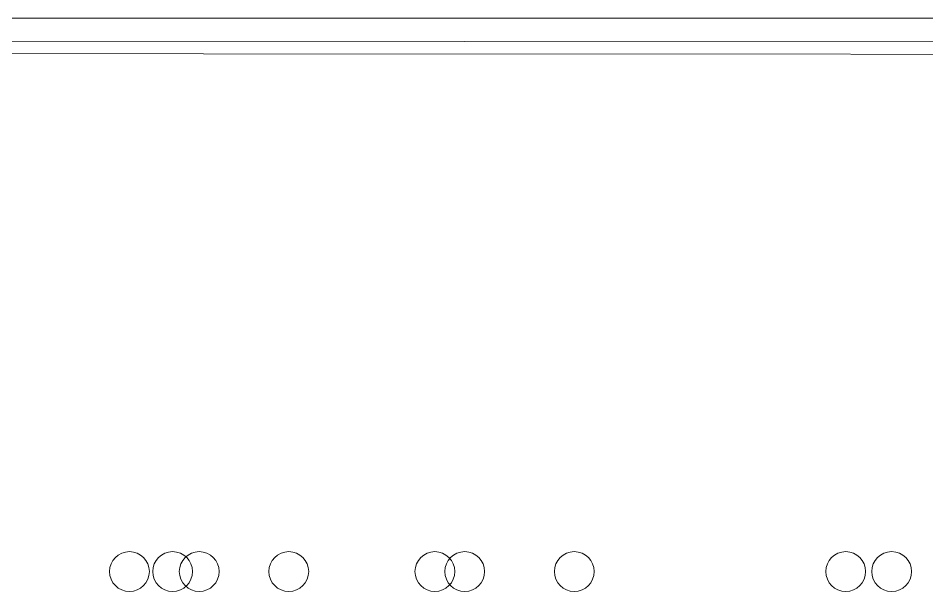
# Model space of a CAD drawing. Header units: millimetres. Extents: x 1373 to 40779, y 1939 to 6439.
# Drawn here: x 7154 to 8522, y 5570 to 6439 of the extents above; entities that cross this region are included whole.
import ezdxf

# ---------------------------------------------------------------- set-up
doc = ezdxf.new("R2010")
doc.units = ezdxf.units.MM
doc.layers.add('A-ANNO-DIMS', color=211, linetype='Continuous', lineweight=18)
doc.layers.add('S-GRID-IDEN', color=1, linetype='Continuous', lineweight=18)

# ---------------------------------------------------------------- blocks, each defined once
blk = doc.blocks.new('Grid - 3_0mm mit Kreis-1799268-2_BODRUM KAT')
at = {"layer": 'S-GRID-IDEN'}
blk.add_circle((0, 0), 0.3, dxfattribs=at)

msp = doc.modelspace()

# ---------------------------------------------------------------- linework, layer by layer
at = {"layer": 'A-ANNO-DIMS', "lineweight": 18, "ltscale": 2}
for points in [[(5430.3, 1938.6), (9434.7, 1938.6), (9434.7, 6438.6), (5430.3, 6438.6)], [(5464, 1972.4), (9401, 1969.9), (9401, 6402.4), (5464, 6404.9)], [(5482.8, 1991.1), (9382.2, 1988.7), (9382.2, 6383.7), (5482.8, 6386.1)]]:
    msp.add_lwpolyline(points, close=True, dxfattribs=at)

# ---------------------------------------------------------------- block references
at = {"layer": 'S-GRID-IDEN', "xscale": 99.99999999999993, "yscale": 99.99999999999993, "zscale": 99.99999999999993}
for p in [(7321.2, 5605.5), (7386.2, 5605.5), (7561.2, 5605.5), (7991.2, 5605.5)]:
    msp.add_blockref('Grid - 3_0mm mit Kreis-1799268-2_BODRUM KAT', p, dxfattribs=at)
at = {"layer": 'S-GRID-IDEN', "xscale": 99.99999999999993, "yscale": 99.99999999999993, "zscale": 99.99999999999993, "rotation": 180}
for p in [(7426.3, 5605.5), (7781.2, 5605.5), (7826.2, 5605.5), (8400, 5605.5), (8469.2, 5605.5)]:
    msp.add_blockref('Grid - 3_0mm mit Kreis-1799268-2_BODRUM KAT', p, dxfattribs=at)

doc.saveas('drawing.dxf')
